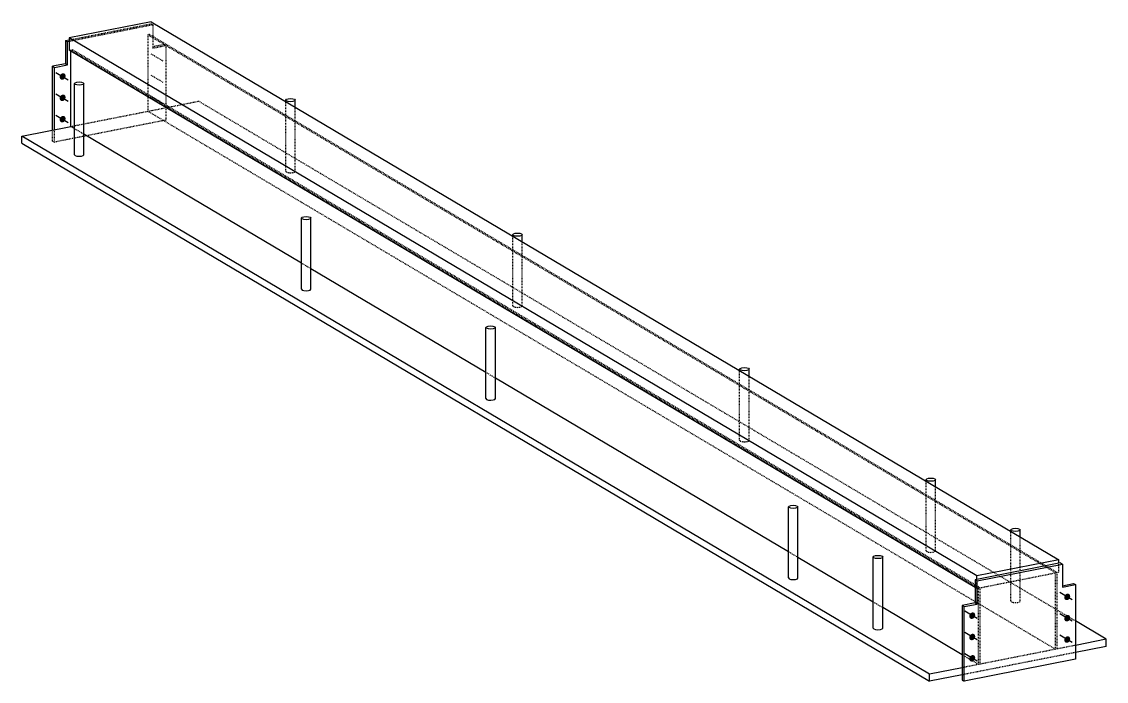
# Model space of a CAD drawing. Header units: millimetres. Extents: x 14 to 41767, y 10 to 1769.
# Drawn here: x 32559 to 35427, y 26 to 1769 of the extents above; entities that cross this region are included whole.
import ezdxf

# ---------------------------------------------------------------- set-up
doc = ezdxf.new("R2010")
doc.units = ezdxf.units.MM
doc.linetypes.add('DXK_LINE_DOT2', pattern=[3.9198, 1.9599, -1.9599])
doc.layers.add('STÅL', color=7, linetype='Continuous')

msp = doc.modelspace()

# ---------------------------------------------------------------- hatches: boundary and pattern name
at = {"layer": 'STÅL', "linetype": 'Continuous'}
for points in [[(32660.8, 1628.3), (32661.9, 1629.8), (32663.3, 1631.1), (32664.7, 1632.1), (32666.3, 1632.8), (32668, 1633.1), (32669.6, 1633.1), (32671.1, 1632.7), (32672.4, 1631.9), (32673.5, 1630.8), (32674.3, 1629.4), (32674.8, 1627.8), (32674.9, 1626.1), (32674.8, 1624.3), (32674.3, 1622.5), (32673.5, 1620.8), (32672.4, 1619.3), (32671, 1618), (32669.6, 1617), (32668, 1616.3), (32666.3, 1616), (32664.7, 1616.1), (32663.2, 1616.5), (32661.9, 1617.3), (32660.8, 1618.4), (32660, 1619.7), (32659.5, 1621.3), (32659.4, 1623), (32659.5, 1624.8), (32660, 1626.6)], [(32660.8, 1571.9), (32661.9, 1573.5), (32663.3, 1574.8), (32664.7, 1575.8), (32666.3, 1576.4), (32668, 1576.8), (32669.6, 1576.7), (32671.1, 1576.3), (32672.4, 1575.5), (32673.5, 1574.4), (32674.3, 1573), (32674.8, 1571.5), (32674.9, 1569.7), (32674.8, 1567.9), (32674.3, 1566.2), (32673.5, 1564.5), (32672.4, 1562.9), (32671, 1561.6), (32669.6, 1560.6), (32668, 1559.9), (32666.3, 1559.6), (32664.7, 1559.7), (32663.2, 1560.1), (32661.9, 1560.9), (32660.8, 1562), (32660, 1563.4), (32659.5, 1564.9), (32659.4, 1566.7), (32659.5, 1568.5), (32660, 1570.2)], [(32660.8, 1515.5), (32661.9, 1517.1), (32663.3, 1518.4), (32664.7, 1519.4), (32666.3, 1520.1), (32668, 1520.4), (32669.6, 1520.3), (32671.1, 1519.9), (32672.4, 1519.1), (32673.5, 1518), (32674.3, 1516.7), (32674.8, 1515.1), (32674.9, 1513.3), (32674.8, 1511.6), (32674.3, 1509.8), (32673.5, 1508.1), (32672.4, 1506.6), (32671, 1505.3), (32669.6, 1504.2), (32668, 1503.6), (32666.3, 1503.2), (32664.7, 1503.3), (32663.2, 1503.7), (32661.9, 1504.5), (32660.8, 1505.6), (32660, 1507), (32659.5, 1508.6), (32659.4, 1510.3), (32659.5, 1512.1), (32660, 1513.9)], [(35317, 253.2), (35318.1, 254.7), (35319.4, 256), (35320.9, 257), (35322.5, 257.7), (35324.1, 258), (35325.7, 258), (35327.2, 257.5), (35328.5, 256.8), (35329.6, 255.7), (35330.4, 254.3), (35330.9, 252.7), (35331.1, 251), (35330.9, 249.2), (35330.4, 247.4), (35329.6, 245.7), (35328.5, 244.2), (35327.2, 242.9), (35325.7, 241.9), (35324.1, 241.2), (35322.5, 240.9), (35320.9, 240.9), (35319.4, 241.4), (35318.1, 242.1), (35317, 243.2), (35316.2, 244.6), (35315.7, 246.2), (35315.5, 247.9), (35315.7, 249.7), (35316.2, 251.5)], [(35065.8, 203.6), (35066.9, 205.1), (35068.3, 206.4), (35069.7, 207.4), (35071.3, 208.1), (35073, 208.4), (35074.6, 208.4), (35076.1, 208), (35077.4, 207.2), (35078.5, 206.1), (35079.3, 204.7), (35079.8, 203.1), (35079.9, 201.4), (35079.8, 199.6), (35079.3, 197.8), (35078.5, 196.1), (35077.4, 194.6), (35076, 193.3), (35074.6, 192.3), (35073, 191.6), (35071.3, 191.3), (35069.7, 191.3), (35068.2, 191.8), (35066.9, 192.6), (35065.8, 193.7), (35065, 195), (35064.5, 196.6), (35064.4, 198.3), (35064.5, 200.1), (35065, 201.9)], [(35317, 196.8), (35318.1, 198.3), (35319.4, 199.6), (35320.9, 200.6), (35322.5, 201.3), (35324.1, 201.6), (35325.7, 201.6), (35327.2, 201.2), (35328.5, 200.4), (35329.6, 199.3), (35330.4, 197.9), (35330.9, 196.3), (35331.1, 194.6), (35330.9, 192.8), (35330.4, 191), (35329.6, 189.3), (35328.5, 187.8), (35327.2, 186.5), (35325.7, 185.5), (35324.1, 184.8), (35322.5, 184.5), (35320.9, 184.6), (35319.4, 185), (35318.1, 185.8), (35317, 186.9), (35316.2, 188.2), (35315.7, 189.8), (35315.5, 191.5), (35315.7, 193.3), (35316.2, 195.1)], [(35065.8, 147.2), (35066.9, 148.7), (35068.3, 150), (35069.7, 151.1), (35071.3, 151.7), (35073, 152.1), (35074.6, 152), (35076.1, 151.6), (35077.4, 150.8), (35078.5, 149.7), (35079.3, 148.3), (35079.8, 146.7), (35079.9, 145), (35079.8, 143.2), (35079.3, 141.4), (35078.5, 139.7), (35077.4, 138.2), (35076, 136.9), (35074.6, 135.9), (35073, 135.2), (35071.3, 134.9), (35069.7, 135), (35068.2, 135.4), (35066.9, 136.2), (35065.8, 137.3), (35065, 138.6), (35064.5, 140.2), (35064.4, 141.9), (35064.5, 143.7), (35065, 145.5)], [(35317, 140.4), (35318.1, 142), (35319.4, 143.3), (35320.9, 144.3), (35322.5, 144.9), (35324.1, 145.3), (35325.7, 145.2), (35327.2, 144.8), (35328.5, 144), (35329.6, 142.9), (35330.4, 141.5), (35330.9, 139.9), (35331.1, 138.2), (35330.9, 136.4), (35330.4, 134.7), (35329.6, 133), (35328.5, 131.4), (35327.2, 130.1), (35325.7, 129.1), (35324.1, 128.4), (35322.5, 128.1), (35320.9, 128.2), (35319.4, 128.6), (35318.1, 129.4), (35317, 130.5), (35316.2, 131.9), (35315.7, 133.4), (35315.5, 135.2), (35315.7, 137), (35316.2, 138.7)], [(35065.8, 90.8), (35066.9, 92.4), (35068.3, 93.7), (35069.7, 94.7), (35071.3, 95.4), (35073, 95.7), (35074.6, 95.6), (35076.1, 95.2), (35077.4, 94.4), (35078.5, 93.3), (35079.3, 91.9), (35079.8, 90.4), (35079.9, 88.6), (35079.8, 86.8), (35079.3, 85.1), (35078.5, 83.4), (35077.4, 81.8), (35076, 80.5), (35074.6, 79.5), (35073, 78.8), (35071.3, 78.5), (35069.7, 78.6), (35068.2, 79), (35066.9, 79.8), (35065.8, 80.9), (35065, 82.3), (35064.5, 83.8), (35064.4, 85.6), (35064.5, 87.4), (35065, 89.1)]]:
    msp.add_hatch(color=96, dxfattribs=at).paths.add_polyline_path(points)

# ---------------------------------------------------------------- linework, layer by layer
at = {"layer": 'STÅL', "color": 2, "linetype": 'Continuous'}
for p, q in [((32901, 1769.4), (32684.5, 1726.7)), ((32901, 1769.4), (35301, 347.7)), ((32675.1, 1719.4), (32684.5, 1721.2)), ((35084.5, 304.9), (32684.5, 1726.7)), ((32684.5, 1726.7), (32684.5, 1693.8)), ((32675.1, 1719.4), (32675.1, 1658.3)), ((32675.1, 1719.4), (32680.1, 1716.4)), ((32684.5, 1717.3), (32680.1, 1716.4)), ((32680.1, 1655.3), (32680.1, 1716.4)), ((35080.1, 274.6), (32684.5, 1693.8)), ((32688.8, 1492.6), (32688.8, 1691.2)), ((32675.1, 1658.3), (32640.5, 1651.5)), ((32640.5, 1483.1), (32640.5, 1651.5)), ((32640.5, 1651.5), (32645.5, 1648.5)), ((32645.5, 1648.5), (32680.1, 1655.3)), ((32645.5, 1484), (32645.5, 1648.5)), ((32675.1, 1658.3), (32680.1, 1655.3)), ((32698.4, 1605.9), (32700, 1608)), ((32700, 1608), (32704.5, 1609.6)), ((32704.5, 1609.6), (32710.8, 1610.2)), ((32710.8, 1610.2), (32717, 1609.6)), ((32717, 1609.6), (32721.6, 1608.1)), ((32721.6, 1608.1), (32723.4, 1605.9)), ((32723.4, 1605.9), (32721.7, 1603.8)), ((32723.4, 1418), (32723.4, 1605.9)), ((32700.1, 1603.7), (32698.4, 1605.9)), ((32698.4, 1417.9), (32698.4, 1605.9)), ((32704.7, 1602.2), (32700.1, 1603.7)), ((32710.9, 1601.6), (32704.7, 1602.2)), ((32717.2, 1602.2), (32710.9, 1601.6)), ((32721.7, 1603.8), (32717.2, 1602.2)), ((33257.1, 1562.2), (33258.8, 1564.3)), ((33258.8, 1560), (33257.1, 1562.2)), ((33257.1, 1558.4), (33257.1, 1562.2)), ((33258.8, 1564.3), (33263.3, 1565.9)), ((33263.5, 1558.5), (33258.8, 1560)), ((33263.3, 1565.9), (33269.5, 1566.5)), ((33269.7, 1557.9), (33263.5, 1558.5)), ((33269.5, 1566.5), (33275.8, 1565.9)), ((33276, 1558.5), (33269.7, 1557.9)), ((33275.8, 1565.9), (33280.4, 1564.3)), ((33280.5, 1560.1), (33276, 1558.5)), ((33280.4, 1564.3), (33282.1, 1562.2)), ((33282.1, 1562.2), (33280.5, 1560.1)), ((33282.1, 1543.6), (33282.1, 1562.2)), ((32558.9, 1466.9), (32688.8, 1492.6)), ((32698.4, 1486.9), (32688.8, 1492.6)), ((34958.9, 45.2), (32558.9, 1466.9)), ((32558.9, 1448.2), (32558.9, 1466.9)), ((33298.4, 1131.5), (32723.4, 1472.1)), ((32558.9, 1448.2), (34958.9, 26.4)), ((32698.4, 1417.9), (32700.1, 1415.8)), ((32700.1, 1415.8), (32704.7, 1414.3)), ((32704.7, 1414.3), (32710.9, 1413.7)), ((32710.9, 1413.7), (32717.2, 1414.3)), ((32717.2, 1414.3), (32721.7, 1415.9)), ((32721.7, 1415.9), (32723.4, 1418)), ((33298.4, 1250.4), (33300, 1252.6)), ((33300.1, 1248.3), (33298.4, 1250.4)), ((33298.4, 1062.5), (33298.4, 1250.4)), ((33300, 1252.6), (33304.5, 1254.2)), ((33304.7, 1246.8), (33300.1, 1248.3)), ((33304.5, 1254.2), (33310.8, 1254.7)), ((33310.9, 1246.2), (33304.7, 1246.8)), ((33310.8, 1254.7), (33317, 1254.2)), ((33317.2, 1246.8), (33310.9, 1246.2)), ((33317, 1254.2), (33321.6, 1252.6)), ((33321.7, 1248.4), (33317.2, 1246.8)), ((33321.6, 1252.6), (33323.4, 1250.5)), ((33323.4, 1250.5), (33321.7, 1248.4)), ((33323.4, 1062.6), (33323.4, 1250.5)), ((33857.1, 1206.7), (33858.8, 1208.9)), ((33858.8, 1204.6), (33857.1, 1206.7)), ((33857.1, 1203), (33857.1, 1206.7)), ((33858.8, 1208.9), (33863.3, 1210.4)), ((33863.5, 1203), (33858.8, 1204.6)), ((33863.3, 1210.4), (33869.5, 1211)), ((33869.5, 1211), (33875.8, 1210.5)), ((33875.8, 1210.5), (33880.4, 1208.9)), ((33880.5, 1204.6), (33876, 1203.1)), ((33880.4, 1208.9), (33882.1, 1206.8)), ((33882.1, 1206.8), (33880.5, 1204.6)), ((33882.1, 1188.2), (33882.1, 1206.8)), ((33869.7, 1202.5), (33863.5, 1203)), ((33876, 1203.1), (33869.7, 1202.5)), ((33786.4, 842.4), (33323.4, 1116.7)), ((33298.4, 1062.5), (33300.1, 1060.4)), ((33321.7, 1060.4), (33323.4, 1062.6)), ((33300.1, 1060.4), (33304.7, 1058.8)), ((33304.7, 1058.8), (33310.9, 1058.3)), ((33310.9, 1058.3), (33317.2, 1058.8)), ((33317.2, 1058.8), (33321.7, 1060.4)), ((33786.4, 961.4), (33788, 963.5)), ((33788.1, 959.2), (33786.4, 961.4)), ((33786.4, 773.4), (33786.4, 961.4)), ((33788, 963.5), (33792.5, 965.1)), ((33792.7, 957.7), (33788.1, 959.2)), ((33792.5, 965.1), (33798.8, 965.7)), ((33798.9, 957.1), (33792.7, 957.7)), ((33798.8, 965.7), (33805, 965.1)), ((33805.2, 957.7), (33798.9, 957.1)), ((33805, 965.1), (33809.6, 963.5)), ((33809.7, 959.3), (33805.2, 957.7)), ((33809.6, 963.5), (33811.4, 961.4)), ((33811.4, 961.4), (33809.7, 959.3)), ((33811.4, 773.5), (33811.4, 961.4)), ((34457.1, 851.3), (34458.8, 853.4)), ((34458.8, 849.1), (34457.1, 851.3)), ((34457.1, 847.6), (34457.1, 851.3)), ((34458.8, 853.4), (34463.3, 855)), ((34463.5, 847.6), (34458.8, 849.1)), ((34463.3, 855), (34469.5, 855.6)), ((34469.7, 847), (34463.5, 847.6)), ((34469.5, 855.6), (34475.8, 855)), ((34476, 847.6), (34469.7, 847)), ((34475.8, 855), (34480.4, 853.5)), ((34480.5, 849.2), (34476, 847.6)), ((34480.4, 853.5), (34482.1, 851.3)), ((34482.1, 851.3), (34480.5, 849.2)), ((34482.1, 832.7), (34482.1, 851.3)), ((34586.4, 368.5), (33811.4, 827.6)), ((33786.4, 773.4), (33788.1, 771.3)), ((33788.1, 771.3), (33792.7, 769.7)), ((33792.7, 769.7), (33798.9, 769.2)), ((33798.9, 769.2), (33805.2, 769.8)), ((33805.2, 769.8), (33809.7, 771.3)), ((33809.7, 771.3), (33811.4, 773.5)), ((34950.1, 559.3), (34951.7, 561.4)), ((34951.8, 557.1), (34950.1, 559.3)), ((34950.1, 555.5), (34950.1, 559.3)), ((34951.7, 561.4), (34956.3, 563)), ((34956.4, 555.6), (34951.8, 557.1)), ((34956.3, 563), (34962.5, 563.6)), ((34962.7, 555), (34956.4, 555.6)), ((34962.5, 563.6), (34968.8, 563)), ((34968.9, 555.6), (34962.7, 555)), ((34968.8, 563), (34973.4, 561.4)), ((34973.5, 557.2), (34968.9, 555.6)), ((34973.4, 561.4), (34975.1, 559.3)), ((34975.1, 559.3), (34973.5, 557.2)), ((34975.1, 540.7), (34975.1, 559.3)), ((34586.4, 487.4), (34588, 489.6)), ((34588, 489.6), (34592.5, 491.2)), ((34592.5, 491.2), (34598.8, 491.7)), ((34598.8, 491.7), (34605, 491.2)), ((34605, 491.2), (34609.6, 489.6)), ((34609.6, 489.6), (34611.4, 487.5)), ((34588.1, 485.3), (34586.4, 487.4)), ((34586.4, 299.5), (34586.4, 487.4)), ((34592.7, 483.7), (34588.1, 485.3)), ((34598.9, 483.2), (34592.7, 483.7)), ((34605.2, 483.8), (34598.9, 483.2)), ((34609.7, 485.3), (34605.2, 483.8)), ((34611.4, 487.5), (34609.7, 485.3)), ((34611.4, 299.6), (34611.4, 487.5)), ((35175.7, 428.7), (35180.3, 430.3)), ((35180.3, 430.3), (35186.5, 430.9)), ((35186.5, 430.9), (35192.8, 430.3)), ((35192.8, 430.3), (35197.4, 428.8)), ((35174.1, 426.6), (35175.7, 428.7)), ((35175.8, 424.4), (35174.1, 426.6)), ((35174.1, 422.8), (35174.1, 426.6)), ((35180.4, 422.9), (35175.8, 424.4)), ((35186.7, 422.3), (35180.4, 422.9)), ((35192.9, 422.9), (35186.7, 422.3)), ((35197.5, 424.5), (35192.9, 422.9)), ((35197.4, 428.8), (35199.1, 426.6)), ((35199.1, 426.6), (35197.5, 424.5)), ((35199.1, 408), (35199.1, 426.6)), ((34810.4, 235.8), (34611.4, 353.7)), ((34810.4, 354.7), (34812, 356.9)), ((34812.1, 352.6), (34810.4, 354.7)), ((34810.4, 166.8), (34810.4, 354.7)), ((34812, 356.9), (34816.5, 358.5)), ((34816.7, 351), (34812.1, 352.6)), ((34816.5, 358.5), (34822.8, 359)), ((34822.9, 350.5), (34816.7, 351)), ((34822.8, 359), (34829, 358.5)), ((34829.2, 351.1), (34822.9, 350.5)), ((34829, 358.5), (34833.6, 356.9)), ((34833.7, 352.7), (34829.2, 351.1)), ((34833.6, 356.9), (34835.4, 354.8)), ((34835.4, 354.8), (34833.7, 352.7)), ((34835.4, 166.9), (34835.4, 354.8)), ((35301, 347.7), (35084.5, 304.9)), ((35301, 338.3), (35301, 347.7)), ((35305.3, 339.1), (35080.1, 294.7)), ((35085.1, 291.7), (35310.3, 336.2)), ((35305.3, 339.1), (35310.3, 336.2)), ((35310.3, 336.2), (35310.3, 275.1)), ((34586.4, 299.5), (34588.1, 297.4)), ((34588.1, 297.4), (34592.7, 295.8)), ((34592.7, 295.8), (34598.9, 295.2)), ((34598.9, 295.2), (34605.2, 295.8)), ((34605.2, 295.8), (34609.7, 297.4)), ((34609.7, 297.4), (34611.4, 299.6)), ((35080.1, 294.7), (35080.1, 233.6)), ((35080.1, 294.7), (35085.1, 291.7)), ((35084.5, 295.5), (35084.5, 304.9)), ((35085.1, 230.6), (35085.1, 291.7)), ((35310.3, 279), (35340, 284.9)), ((35310.3, 275.1), (35345, 281.9)), ((35340, 284.9), (35345, 281.9)), ((35345, 281.9), (35345, 84.6)), ((35080.1, 233.6), (35045.5, 226.7)), ((35050.5, 223.8), (35085.1, 230.6)), ((35080.1, 233.6), (35085.1, 230.6)), ((35045.5, 96.5), (34835.4, 221)), ((35045.5, 226.7), (35045.5, 29.4)), ((35045.5, 226.7), (35050.5, 223.8)), ((35050.5, 26.4), (35050.5, 223.8)), ((35426.6, 137.5), (35345, 185.9)), ((34810.4, 166.8), (34812.1, 164.7)), ((34812.1, 164.7), (34816.7, 163.1)), ((34816.7, 163.1), (34822.9, 162.6)), ((34822.9, 162.6), (34829.2, 163.1)), ((34829.2, 163.1), (34833.7, 164.7)), ((34833.7, 164.7), (34835.4, 166.9)), ((35426.6, 137.5), (35345, 121.4)), ((35426.6, 118.7), (35345, 102.6)), ((35426.6, 118.7), (35426.6, 137.5)), ((35045.5, 62.3), (34958.9, 45.2)), ((35345, 84.6), (35050.5, 26.4)), ((34958.9, 26.4), (34958.9, 45.2)), ((35045.5, 43.5), (34958.9, 26.4)), ((35045.5, 29.4), (35050.5, 26.4))]:
    msp.add_line(p, q, dxfattribs=at)
at = {"layer": 'STÅL', "color": 7, "linetype": 'DXK_LINE_DOT2'}
for p, q in [((32684.5, 1721.2), (32900.3, 1763.8)), ((32905.3, 1760.9), (32684.5, 1717.3)), ((32900.3, 1763.8), (32905.3, 1760.9)), ((32905.3, 1760.9), (32905.3, 1699.8)), ((32896.6, 1735.7), (32892.3, 1734.8)), ((35292.3, 313.1), (32892.3, 1734.8)), ((32892.3, 1734.8), (32892.3, 1532.8)), ((35296.6, 313.9), (32896.6, 1735.7)), ((32688.8, 1694.6), (32693.1, 1695.5)), ((35088.8, 272.9), (32688.8, 1694.6)), ((32688.8, 1691.2), (32688.8, 1694.6)), ((35093.1, 273.7), (32693.1, 1695.5)), ((32905.3, 1703.7), (32935, 1709.6)), ((32905.3, 1699.8), (32940, 1706.6)), ((32935, 1709.6), (32940, 1706.6)), ((32940, 1706.6), (32940, 1509.3)), ((32688.8, 1492.6), (33026.6, 1559.3)), ((35345, 185.9), (33026.6, 1559.3)), ((33257.1, 1374.2), (33257.1, 1558.4)), ((35292.3, 111), (32892.3, 1532.8)), ((33282.1, 1374.3), (33282.1, 1543.6)), ((32940, 1509.3), (32645.5, 1451.2)), ((32640.5, 1454.1), (32640.5, 1483.1)), ((32645.5, 1451.2), (32645.5, 1484)), ((32723.4, 1472.1), (32698.4, 1486.9)), ((32640.5, 1454.1), (32645.5, 1451.2)), ((33257.1, 1374.2), (33258.8, 1372.1)), ((33258.8, 1372.1), (33263.5, 1370.5)), ((33263.5, 1370.5), (33269.7, 1370)), ((33269.7, 1370), (33276, 1370.6)), ((33276, 1370.6), (33280.5, 1372.1)), ((33280.5, 1372.1), (33282.1, 1374.3)), ((33857.1, 1018.8), (33857.1, 1203)), ((33882.1, 1018.8), (33882.1, 1188.2)), ((33323.4, 1116.7), (33298.4, 1131.5)), ((33857.1, 1018.8), (33858.8, 1016.6)), ((33858.8, 1016.6), (33863.5, 1015.1)), ((33863.5, 1015.1), (33869.7, 1014.5)), ((33869.7, 1014.5), (33876, 1015.1)), ((33876, 1015.1), (33880.5, 1016.7)), ((33880.5, 1016.7), (33882.1, 1018.8)), ((33811.4, 827.6), (33786.4, 842.4)), ((34457.1, 663.3), (34457.1, 847.6)), ((34482.1, 663.4), (34482.1, 832.7)), ((34457.1, 663.3), (34458.8, 661.2)), ((34458.8, 661.2), (34463.5, 659.7)), ((34463.5, 659.7), (34469.7, 659.1)), ((34469.7, 659.1), (34476, 659.7)), ((34476, 659.7), (34480.5, 661.3)), ((34480.5, 661.3), (34482.1, 663.4)), ((34950.1, 371.3), (34950.1, 555.5)), ((34975.1, 371.4), (34975.1, 540.7)), ((35174.1, 238.6), (35174.1, 422.8)), ((35199.1, 238.7), (35199.1, 408)), ((34611.4, 353.7), (34586.4, 368.5)), ((34950.1, 371.3), (34951.8, 369.2)), ((34951.8, 369.2), (34956.4, 367.6)), ((34956.4, 367.6), (34962.7, 367.1)), ((34962.7, 367.1), (34968.9, 367.7)), ((34968.9, 367.7), (34973.5, 369.2)), ((34973.5, 369.2), (34975.1, 371.4)), ((35301, 314.8), (35301, 338.3)), ((35084.5, 272), (35301, 314.8)), ((35084.5, 272), (35084.5, 295.5)), ((35292.3, 111), (35292.3, 313.1)), ((35296.6, 111.9), (35296.6, 313.9)), ((35084.5, 272), (35080.1, 274.6)), ((35088.8, 70.8), (35088.8, 272.9)), ((35093.1, 71.7), (35093.1, 273.7)), ((34835.4, 221), (34810.4, 235.8)), ((35174.1, 238.6), (35175.8, 236.5)), ((35175.8, 236.5), (35180.4, 234.9)), ((35180.4, 234.9), (35186.7, 234.4)), ((35186.7, 234.4), (35192.9, 235)), ((35192.9, 235), (35197.5, 236.5)), ((35197.5, 236.5), (35199.1, 238.7)), ((35345, 121.4), (35296.6, 111.9)), ((35292.3, 111), (35045.5, 62.3)), ((35345, 102.6), (35045.5, 43.5)), ((35088.8, 70.8), (35045.5, 96.5)), ((35296.6, 111.9), (35292.3, 111))]:
    msp.add_line(p, q, dxfattribs=at)
at = {"layer": 'STÅL', "color": 96, "linetype": 'DXK_LINE_DOT2'}
for p, q in [((32900.3, 1684.8), (32932.8, 1665.6)), ((32900.3, 1628.5), (32932.8, 1609.2)), ((32900.3, 1572.1), (32932.8, 1552.8))]:
    msp.add_line(p, q, dxfattribs=at)
at = {"layer": 'STÅL', "color": 96, "linetype": 'Continuous'}
for p, q in [((32649.1, 1635.2), (32681.6, 1616)), ((32649.1, 1578.9), (32681.6, 1559.6)), ((32649.1, 1522.5), (32681.6, 1503.2)), ((35336.3, 241.8), (35303.8, 261)), ((35085.1, 192.2), (35052.6, 211.4)), ((35336.3, 185.4), (35303.8, 204.6)), ((35085.1, 135.8), (35052.6, 155)), ((35336.3, 129), (35303.8, 148.2)), ((35085.1, 79.4), (35052.6, 98.7))]:
    msp.add_line(p, q, dxfattribs=at)

doc.saveas('drawing.dxf')
